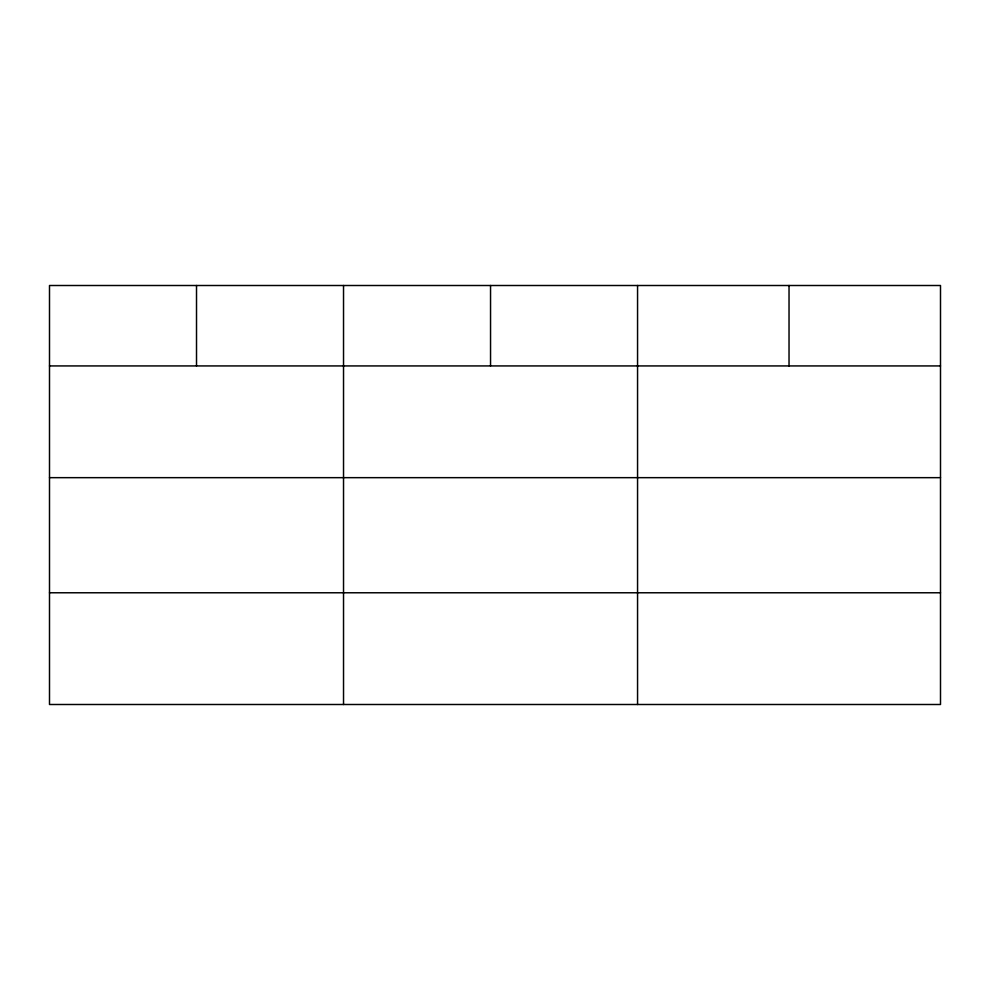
<?xml version="1.0" encoding="UTF-8"?>
<svg xmlns="http://www.w3.org/2000/svg" width="990" height="990" viewBox="0 0 990 990"><rect width="100%" height="100%" fill="white"/><g stroke="black" fill="none" stroke-linecap="round" stroke-linejoin="round"><path stroke-width="1.49" d="M940.5 477.663L940.5 285.504L49.5 285.504L49.5 704.496L940.5 704.496L940.5 477.663L49.5 477.663M49.5 365.929L940.5 365.929M49.5 592.775L940.5 592.775M789.03 285.504L789.03 365.929M637.56 285.504L637.56 704.496M490.545 285.504L490.545 365.929M343.53 285.504L343.53 704.496M196.515 285.504L196.515 365.929"/></g></svg>
